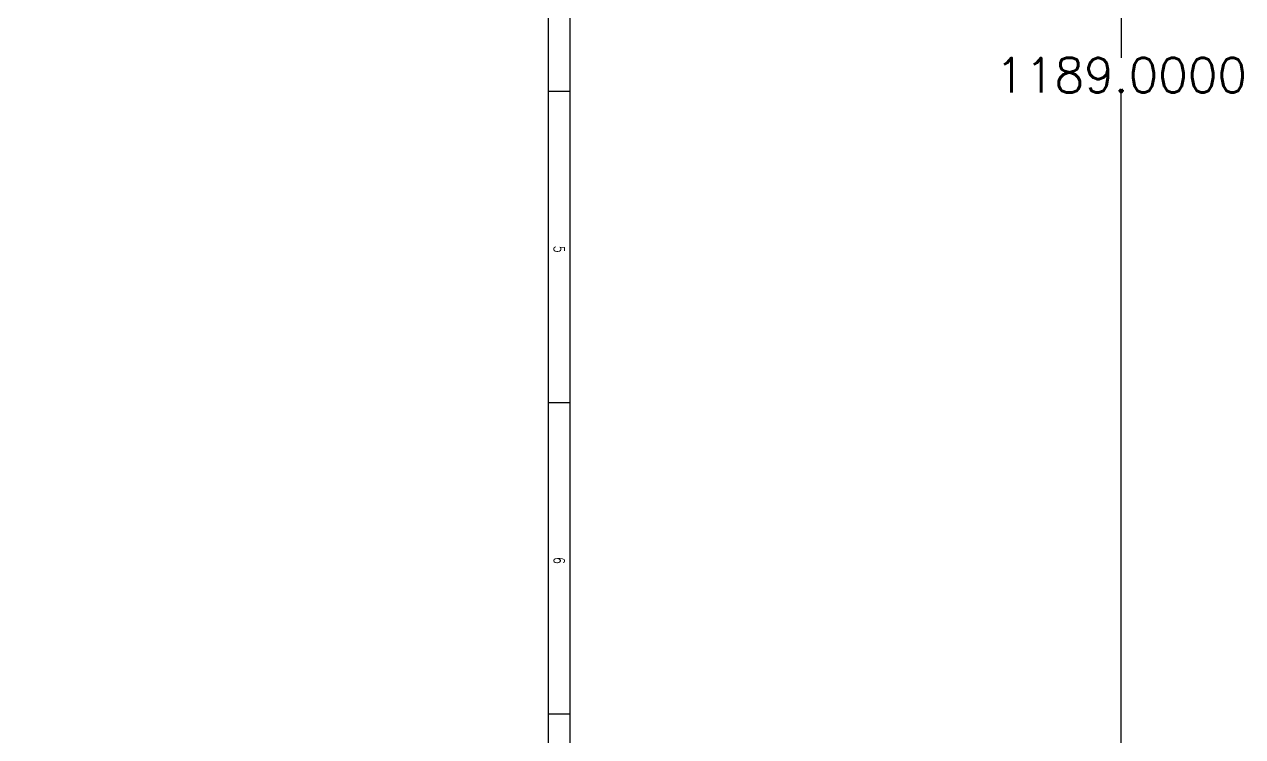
# Model space of a CAD drawing. Header units: inches. Extents: x 4934 to 62552, y 337132 to 403113.
# Drawn here: x 34357 to 62552, y 353627 to 370122 of the extents above; entities that cross this region are included whole.
import ezdxf

# ---------------------------------------------------------------- set-up
doc = ezdxf.new("R2010")
doc.units = ezdxf.units.IN
doc.header["$MEASUREMENT"] = 0
doc.styles.add('HZbine', font='txt_____.ttf', dxfattribs={"width": 0.7, "bigfont": 'HZTXT'})
doc.styles.get("Standard").update_dxf_attribs({"font": 'txt', "bigfont": 'gbcbig.shx'})
doc.dimstyles.new('Standard-yuanban', dxfattribs={"dimtxt": 800, "dimasz": 0.18, "dimexe": 0.18, "dimexo": 0.0625, "dimgap": 0.09, "dimtad": 0, "dimtih": 1, "dimtoh": 1, "dimdec": 4, "dimlfac": 0.02, "dimzin": 0, "dimdsep": 46, "dimtxsty": 'Standard', "dimcen": 0.09, "dimadec": 0, "dimazin": 0, "dimtfac": 1, "dimtdec": 4, "dimtofl": 0, "dimtmove": 0, "dimatfit": 3, "dimfxl": 1, "dimtolj": 1, "dimtzin": 0, "dimarcsym": 0})

# ---------------------------------------------------------------- blocks, each defined once
blk = doc.blocks.new('*D4')
at = {"color": 0, "lineweight": -2, "transparency": 16777216}
for p, q in [((46985, 398670), (59741, 398670)), ((59741, 398670), (59741, 369345)), ((59741, 339220), (59741, 368545)), ((46985, 339220), (59741, 339220))]:
    blk.add_line(p, q, dxfattribs=at)
at = {"color": 0, "transparency": 16777216}
for points in [[(59741, 398670), (59741, 398670), (59741, 398670)], [(59741, 339220), (59741, 339220), (59741, 339220)]]:
    blk.add_solid(points, dxfattribs=at)
at = {"layer": 'Defpoints', "color": 0, "transparency": 16777216}
for p in [(46984, 398670), (59741, 398670), (46984, 339220)]:
    blk.add_point(p, dxfattribs=at)
at = {"color": 0, "transparency": 16777216, "insert": (59741, 368945), "char_height": 800, "attachment_point": 5}
blk.add_mtext('\\A1;1189.0000', dxfattribs=at)

msp = doc.modelspace()

# ---------------------------------------------------------------- linework, layer by layer
at = {"color": 4, "flags": 128}
for points in [[(46984.44132, 398670.15573), (46984.44132, 339220.15573)], [(46984.44132, 368568.15573), (46484.44132, 368568.15573)], [(46984.44132, 361356.15573), (46484.44132, 361356.15573)], [(46984.44132, 354144.15573), (46484.44132, 354144.15573)]]:
    msp.add_lwpolyline(points, dxfattribs=at)
at = {"const_width": 25}
msp.add_lwpolyline([(46484.44132, 397420.15573), (46484.44132, 339724.15573), (5434.44132, 339724.15573), (5434.44132, 397420.15573)], close=True, dxfattribs=at)

# ---------------------------------------------------------------- texts
at = {"color": 0, "style": 'HZbine', "width": 0.7}
for s, p in [('5', (46609.44132, 364991.42507)), ('6', (46609.44132, 357779.42507))]:
    msp.add_text(s, height=250, rotation=270, dxfattribs=at).set_placement(p)

# ---------------------------------------------------------------- dimensions: what is measured, and where the dimension line sits
dim = msp.add_linear_dim(base=(59740.97563, 398670.15573), p1=(46984.44132, 339220.15573), p2=(46984.44132, 398670.15573), angle=90, dimstyle='Standard-yuanban')
dim.commit()
dim.dimension.update_dxf_attribs({"geometry": '*D4', "text_midpoint": (59740.97563, 368945.15573)})

doc.saveas('drawing.dxf')
